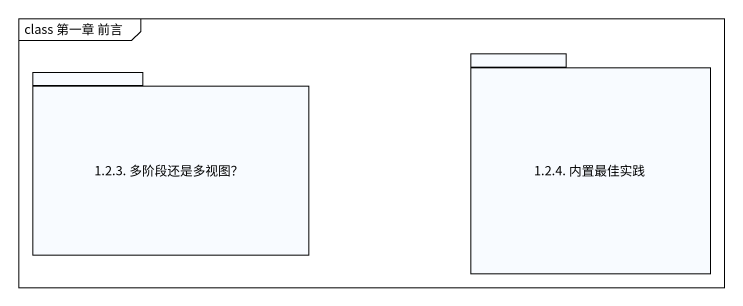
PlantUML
@startuml
mainframe class 第一章 前言
package "1.2.4. 内置最佳实践" as p1_2_4_内置最佳实践 {
}
package "1.2.3. 多阶段还是多视图？" as p1_2_3_多阶段还是多视图 {
}
@enduml
